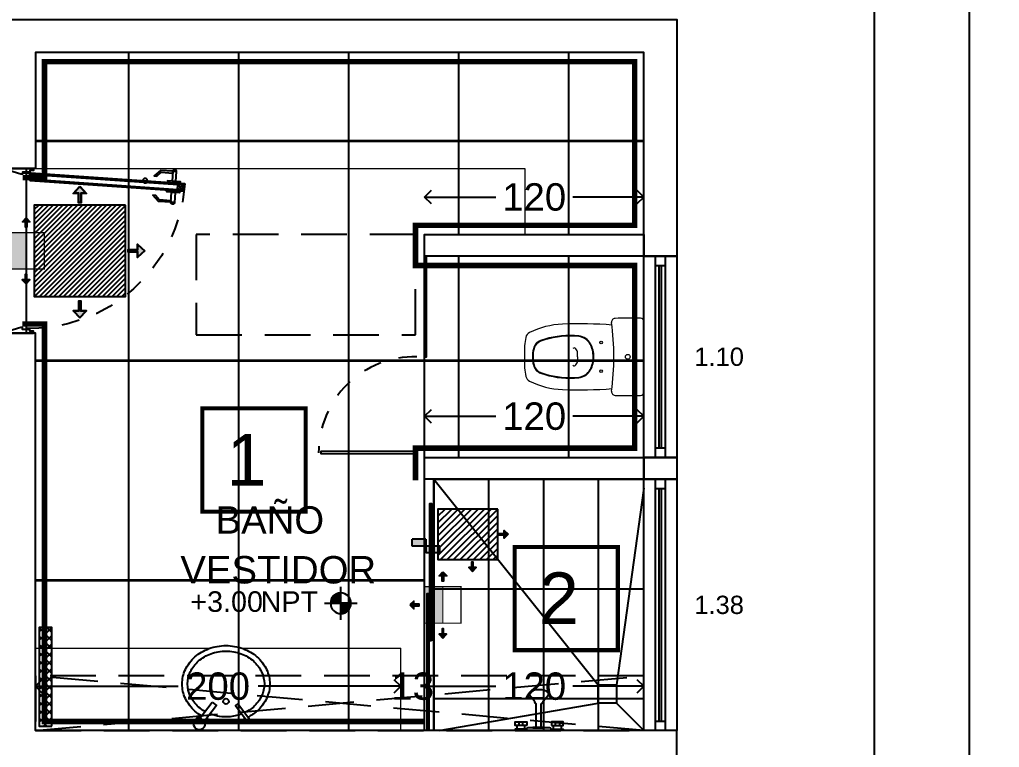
# Model space of a CAD drawing. Header units: metres. Extents: x 231 to 394, y -324 to -29.
# Drawn here: x 287.98 to 293.34, y -64.53 to -60.55 of the extents above; entities that cross this region are included whole.
import ezdxf
from ezdxf.enums import TextEntityAlignment as Align

# ---------------------------------------------------------------- set-up
doc = ezdxf.new("R2010")
doc.units = ezdxf.units.M
doc.header["$PDMODE"] = 35
for name, pattern in [('AR-01-REC$0$ACAD_ISO07W100', [3, 0, -3]), ('AR-01-REC$0$HIDDEN', [0.375, 0.25, -0.125]), ('HIDDEN', [0.375, 0.25, -0.125])]:
    doc.linetypes.add(name, pattern=pattern)
for name, color, linetype in [('A-ACABADOS PISOS', 1, 'Continuous'), ('A-CAMBIO DE ACABADO', 1, 'Continuous'), ('A-DESPIECE', 5, 'Continuous'), ('A-PISO', 30, 'Continuous'), ('A-ZOCLO', 30, 'Continuous'), ('AR-01-REC$0$A-CANCELERIA', 8, 'Continuous'), ('AR-01-REC$0$A-DIM-VANOS', 8, 'Continuous'), ('AR-01-REC$0$A-ESCALON', 8, 'Continuous'), ('AR-01-REC$0$A-EXTERIOR', 8, 'Continuous'), ('AR-01-REC$0$A-MUEBLES FIJOS', 8, 'Continuous'), ('AR-01-REC$0$A-MUR-CALIDAD', 8, 'Continuous'), ('AR-01-REC$0$A-MUROS', 8, 'Continuous'), ('AR-01-REC$0$A-MUROS BAJOS', 8, 'Continuous'), ('AR-01-REC$0$A-PROY LINTERNILLAS', 8, 'Continuous'), ('AR-01-REC$0$A-PUERTAS', 8, 'Continuous'), ('AR-01-REC$0$A-TABLAROCA', 8, 'Continuous'), ('AR-01-REC$0$A-TEXTOS', 8, 'Continuous'), ('AR-01-REC$0$A-VENTANAS', 8, 'Continuous'), ('AR-01-REC$0$Ar-Area', 8, 'Continuous'), ('AR-01-REC$0$Ar-Niveles', 8, 'Continuous'), ('AR-01-REC$0$Ar-Texto', 8, 'Continuous')]:
    doc.layers.add(name, color=color, linetype=linetype)
doc.layers.add('AR-01-REC$0$A-MUEBLES', color=8, linetype='Continuous', lineweight=0)
doc.styles.add('Anot_Arial', font='arial.ttf')
doc.styles.add('AR-01-REC$0$Anot_Arial', font='arial.ttf')
doc.styles.add('AR-01-REC$0$Standard', font='arial.ttf')
doc.styles.get("Standard").update_dxf_attribs({"font": 'arial.ttf'})
doc.dimstyles.new('AR-01-REC$0$VANOS', dxfattribs={"dimtxt": 0.1, "dimasz": 0.05, "dimexe": 0, "dimexo": 0, "dimgap": 0.03, "dimtad": 0, "dimtih": 1, "dimtoh": 1, "dimzin": 0, "dimdsep": 46, "dimtxsty": 'AR-01-REC$0$Standard', "dimblk": 'AR-01-REC$0$_Dot', "dimcen": 0.09, "dimse1": 1, "dimse2": 1, "dimsd1": 1, "dimsd2": 1, "dimclrd": 256, "dimclre": 256, "dimclrt": 256, "dimazin": 0, "dimtfac": 1, "dimtix": 1, "dimtofl": 0, "dimtmove": 2, "dimatfit": 3, "dimldrblk": 'AR-01-REC$0$COTA', "dimfxl": 0, "dimtolj": 1, "dimtzin": 0, "dimlwd": 18, "dimarcsym": 0})
doc.dimstyles.new('DETALLE DE CAMBIOS', dxfattribs={"dimscale": 1.5, "dimtxt": 0.1, "dimasz": 0.05, "dimexe": 0.18, "dimexo": 0.0625, "dimgap": 0.035, "dimtad": 0, "dimtih": 1, "dimtoh": 1, "dimdec": 0, "dimlfac": 100, "dimzin": 0, "dimdsep": 46, "dimtxsty": 'Anot_Arial', "dimblk": 'OPEN90', "dimcen": 0.09, "dimse1": 1, "dimse2": 1, "dimclrd": 1, "dimclre": 4, "dimclrt": 1, "dimadec": 0, "dimazin": 0, "dimtfac": 1, "dimtdec": 0, "dimtix": 1, "dimtofl": 0, "dimtmove": 0, "dimatfit": 3, "dimldrblk": 'OPEN90', "dimfxl": 1, "dimtolj": 1, "dimtzin": 0, "dimarcsym": 0})
pattern_1 = [(0, (-2.923953, -1.1144057), (0, 0.0025), [])]

# ---------------------------------------------------------------- blocks, each defined once
blk = doc.blocks.new('*U70')
at = {"color": 0}
for points in [[(0, -0.02), (0.8458, -0.02), (0.8458, 0.02), (0, 0.02)], [(0, -0.02), (0.04, -0.02), (0.04, 0.02), (0, 0.02)], [(0.8458, 0.02), (0.8058, 0.02), (0.8058, -0.02), (0.8458, -0.02)]]:
    blk.add_lwpolyline(points, close=True, dxfattribs=at)
at = {"color": 8}
for points in [[(0.04, 0.005), (0.8058, 0.005)], [(0.04, -0.005), (0.8058, -0.005)]]:
    blk.add_lwpolyline(points, dxfattribs=at)
at = {"style": 'AR-01-REC$0$Anot_Arial', "flags": 1}
for tag, p in [('ESPACIO', (0.1591, 0.4028)), ('TIPO', (0.1591, 0.3233)), ('NUMERO', (0.1591, 0.2487)), ('MATERIAL', (0.1591, 0.1668))]:
    blk.add_attdef(tag, p, '', height=0.0625, dxfattribs=at)
blk = doc.blocks.new('*U59')
at = {"color": 0}
for points in [[(0, -0.02), (1.0572, -0.02), (1.0572, 0.02), (0, 0.02)], [(0, -0.02), (0.04, -0.02), (0.04, 0.02), (0, 0.02)], [(1.0572, 0.02), (1.0172, 0.02), (1.0172, -0.02), (1.0572, -0.02)]]:
    blk.add_lwpolyline(points, close=True, dxfattribs=at)
at = {"color": 8}
for points in [[(0.04, 0.005), (1.0172, 0.005)], [(0.04, -0.005), (1.0172, -0.005)]]:
    blk.add_lwpolyline(points, dxfattribs=at)
at = {"style": 'AR-01-REC$0$Anot_Arial', "flags": 1}
for tag, p in [('ESPACIO', (0.1591, 0.4028)), ('TIPO', (0.1591, 0.3233)), ('NUMERO', (0.1591, 0.2487)), ('MATERIAL', (0.1591, 0.1668))]:
    blk.add_attdef(tag, p, '', height=0.0625, dxfattribs=at)
blk = doc.blocks.new('*U28')
at = {"layer": 'AR-01-REC$0$Ar-Niveles'}
h = blk.add_hatch(dxfattribs=at)
h.set_pattern_fill('_USER', color=256, scale=0.0025, style=0, pattern_type=0)
h.set_pattern_definition(pattern_1)
h.paths.add_polyline_path([(-2.549, -0.364), (-2.549, -0.739), (-2.174, -0.739, 0.414214)])
h = blk.add_hatch(dxfattribs=at)
h.set_pattern_fill('_USER', color=256, scale=0.0025, style=0, pattern_type=0)
h.set_pattern_definition(pattern_1)
h.paths.add_polyline_path([(-2.549, -0.364), (-2.549, -0.739), (-2.174, -0.739, 0.414214)])
h = blk.add_hatch(dxfattribs=at)
h.set_pattern_fill('_USER', color=256, scale=0.0025, style=0, pattern_type=0)
h.set_pattern_definition([(0, (-2.923953, -1.1144057), (0, 0.0025), [])])
h.paths.add_polyline_path([(-2.549, -0.739), (-2.924, -0.739, 0.414214), (-2.549, -1.114)])
for p, q in [((-2.549, -1.339), (-2.549, -0.139)), ((-1.949, -0.739), (-3.149, -0.739))]:
    blk.add_line(p, q, dxfattribs=at)
blk.add_circle((-2.549, -0.739), 0.375, dxfattribs=at)
at = {"layer": 'AR-01-REC$0$Ar-Area', "style": 'AR-01-REC$0$Anot_Arial', "flags": 1}
blk.add_attdef('ESP_AREA', text='', height=0.75, dxfattribs=at).set_placement((0, -2.5), align=Align.BOTTOM_CENTER)
at = {"layer": 'AR-01-REC$0$Ar-Niveles', "style": 'AR-01-REC$0$Anot_Arial'}
for tag, p in [('NIV_TIPO', (-1.78, -1.052)), ('VAL_NIV', (0.283, -1.052))]:
    blk.add_attdef(tag, p, '', height=0.75, dxfattribs=at)
at = {"layer": 'AR-01-REC$0$Ar-Texto', "style": 'AR-01-REC$0$Anot_Arial'}
for tag, p in [('ID_ESP01', (0, 1.5)), ('ID_ESP02', (0, 0))]:
    blk.add_attdef(tag, text='', height=1, dxfattribs=at).set_placement(p, align=Align.BOTTOM_CENTER)
blk = doc.blocks.new('*U57')
at = {"color": 0}
for p, q in [((0.0659, -0.0688), (0.026, -0.0715)), ((0.0619, -0.0971), (0.034, -0.0991)), ((0.1235, -0.8917), (0.0836, -0.8945)), ((0.1156, -0.8642), (0.0876, -0.8662))]:
    blk.add_line(p, q, dxfattribs=at)
at = {"color": 8, "linetype": 'ByBlock'}
for p, q in [((0.0685, -0.6786), (0.0697, -0.6963)), ((0.0717, -0.6803), (0.0727, -0.6942))]:
    blk.add_line(p, q, dxfattribs=at)
at = {"color": 0}
for points in [[(0, -0.0757), (0.01, -0.0757), (0.01, -0.0566), (0.02, -0.0566), (0.02, -0.0166), (0.03, -0.0166), (0.03, -0.0166), (0.03, -0.0066), (0.01, 0.0584), (0, 0.0584), (0, -0.0757)], [(0.9, -0.0757), (0.89, -0.0757), (0.89, -0.0566), (0.88, -0.0566), (0.88, -0.0166), (0.87, -0.0166), (0.87, -0.0166), (0.87, -0.0066), (0.89, 0.0584), (0.9, 0.0584), (0.9, -0.0757)], [(0.025, -0.0516), (0.025, -0.0166)], [(0.03, -0.0562), (0.0649, -0.0538)], [(0.032, -0.0711), (0.0619, -0.0971)], [(0.032, -0.0711), (0.0896, -0.8941)], [(0.034, -0.0991), (0.06, -0.0692)], [(0.1175, -0.8922), (0.06, -0.0692)], [(0.0653, -0.0588), (0.0649, -0.0538)], [(0.0876, -0.8662), (0.1175, -0.8922)], [(0.0896, -0.8941), (0.1156, -0.8642)]]:
    blk.add_lwpolyline(points, dxfattribs=at)
blk.add_lwpolyline([(0.0253, -0.0616), (0.0253, -0.0616), (0.0653, -0.0588), (0.1242, -0.9017), (0.0843, -0.9045)], close=True, dxfattribs=at)
blk.add_lwpolyline([(0.0651, -0.6752), (0.0669, -0.7001, -1)], format="xyb", close=True, dxfattribs=at)
at = {"color": 0, "linetype": 'ByBlock'}
blk.add_lwpolyline([(0.0651, -0.6752), (0.0669, -0.7001, -1)], format="xyb", close=True, dxfattribs=at)
at = {"color": 8, "linetype": 'ByBlock'}
blk.add_lwpolyline([(0.0669, -0.7001), (0.0667, -0.697, 1), (0.0653, -0.6783), (0.0651, -0.6752, -1)], format="xyb", close=True, dxfattribs=at)
at = {"color": 8}
for points in [[(0.0146, -0.8392), (0.0099, -0.7719), (0.04, -0.7372), (0.041, -0.7513), (0.0201, -0.7753), (0.0245, -0.8385)], [(0.1842, -0.8274), (0.1794, -0.76), (0.1448, -0.7299), (0.1457, -0.744), (0.1698, -0.7648), (0.1742, -0.8281)], [(0.0708, -0.8553), (0.016, -0.8592), (0.0146, -0.8392), (0.0694, -0.8354)], [(0.0825, -0.8796), (0.0726, -0.8803), (0.0677, -0.8104), (0.0777, -0.8097)], [(0.1225, -0.8768), (0.1324, -0.8761), (0.1275, -0.8063), (0.1176, -0.8069)], [(0.1307, -0.8511), (0.1855, -0.8473), (0.1842, -0.8274), (0.1293, -0.8312)]]:
    blk.add_lwpolyline(points, close=True, dxfattribs=at)
for points in [[(0.0146, -0.8392), (0.016, -0.8592, -1)], [(0.1842, -0.8274), (0.1855, -0.8473, 1)]]:
    blk.add_lwpolyline(points, format="xyb", close=True, dxfattribs=at)
at = {"color": 0}
blk.add_circle((0.025, -0.0566), 0.005, dxfattribs=at)
at = {"color": 0, "linetype": 'AR-01-REC$0$ACAD_ISO07W100', "ltscale": 0.005}
blk.add_arc((0.025, -0.0566), 0.85, 274, 2.4132, dxfattribs=at)
at = {"style": 'AR-01-REC$0$Anot_Arial', "flags": 1}
for tag, p in [('ESPACIO', (0.109, 0.5853)), ('TOPE', (0.109, 0.5124)), ('TIPO', (0.109, 0.4329)), ('NUMERO', (0.109, 0.3583)), ('MATERIAL', (0.109, 0.2753))]:
    blk.add_attdef(tag, p, '', height=0.0625, dxfattribs=at)
blk = doc.blocks.new('AR-01-REC$0$lav-1')
for points in [[(-0.1424, 0.1216, -0.047253), (-0.1159, 0.1584, -0.102819), (-0.0464, 0.211, -0.110985), (0.0326, 0.2287, -0.110985), (0.1115, 0.211, -0.102819), (0.1811, 0.1584, -0.093047), (0.2262, 0.082, -0.087147), (0.2426, -0.0113)], [(-0.1183, 0.1035, -0.0513), (-0.0933, 0.1387, -0.102819), (-0.0335, 0.1839, -0.110985), (0.0326, 0.1987, -0.110985), (0.0987, 0.1839, -0.102819), (0.1585, 0.1387, -0.093047), (0.198, 0.0718, -0.087147), (0.2126, -0.0113)], [(-0.177, -0.0263, -0.100978), (-0.1611, 0.082, -0.013878), (-0.1562, 0.0944, -0.013878)], [(-0.147, -0.0263, -0.102685), (-0.1328, 0.0718, -0.005142), (-0.1313, 0.0758, -0.005142)], [(-0.1562, -0.117, -0.013878), (-0.1611, -0.1045, -0.07335), (-0.177, -0.0263)], [(0.2426, -0.0113, -0.087147), (0.2262, -0.1045, -0.093047), (0.1811, -0.181, -0.102819), (0.1115, -0.2335, -0.110985), (0.0326, -0.2513, -0.110985), (-0.0464, -0.2335, -0.102819), (-0.1159, -0.181, -0.063055), (-0.1497, -0.1309, -0.063055)], [(-0.1313, -0.0984, -0.005142), (-0.1328, -0.0943, -0.071652), (-0.147, -0.0263)], [(0.2126, -0.0113, -0.087147), (0.198, -0.0943, -0.093047), (0.1585, -0.1612, -0.102819), (0.0987, -0.2064, -0.110985), (0.0326, -0.2213, -0.110985), (-0.0335, -0.2064, -0.102819), (-0.0933, -0.1612, -0.069422), (-0.1253, -0.1126, -0.069422)]]:
    blk.add_lwpolyline(points, format="xyb")
for points in [[(-0.0665, 0.0648), (-0.0845, 0.0407), (-0.1709, 0.1055), (-0.1529, 0.1295)], [(-0.0755, -0.0753), (-0.0845, -0.0633), (-0.1709, -0.128), (-0.1619, -0.14)]]:
    blk.add_lwpolyline(points, close=True)
blk.add_circle((-0.0624, -0.0113), 0.015)
blk.add_arc((-0.1847, 0.1346), 0.0322, 350.8313, 295.2918)
blk = doc.blocks.new('AR-01-REC$0$GO-IN')
at = {"layer": 'AR-01-REC$0$A-MUEBLES'}
for p, q in [((-0.1971, 0), (0, 0)), ((0, 0), (0, 0)), ((0.1971, 0), (0, 0)), ((0, -0.372), (-0.0207, -0.372)), ((0, -0.372), (0.0207, -0.372))]:
    blk.add_line(p, q, dxfattribs=at)
for centre, radius in [((0, -0.09), 0.0135), ((-0.08, -0.24), 0.0075), ((0.08, -0.24), 0.0075)]:
    blk.add_circle(centre, radius, dxfattribs=at)
for centre, radius, start, end in [((2.285, -0.084), 2.502, 178.4999, 181.7705), ((-0.1971, -0.019), 0.019, 90, 178.4999), ((0.1971, -0.019), 0.019, 1.5001, 90), ((-2.285, -0.084), 2.502, 358.2295, 1.5001), ((-0.1958, -0.1607), 0.02, 181.7705, 277.4115), ((0.1958, -0.1607), 0.02, 262.5885, 358.2295), ((0, -1.666), 1.498, 90, 97.4115), ((2.315, -0.3602), 2.5, 175.7895, 182.2108), ((0, -1.666), 1.498, 82.5885, 90), ((-2.315, -0.3602), 2.5, 357.7892, 4.2105), ((-0.033, -0.3733), 0.085, 118.1012, 174.3336), ((-0.033, -0.3733), 0.081, 118.1012, 174.3336), ((0, -0.435), 0.155, 90, 118.1012), ((0, -0.435), 0.151, 90, 118.1012), ((0, -0.435), 0.155, 61.8988, 90), ((0, -0.435), 0.151, 61.8988, 90), ((0.033, -0.3733), 0.081, 5.6664, 61.8988), ((0.033, -0.3733), 0.085, 5.6664, 61.8988), ((0.38, -0.4142), 0.5, 174.3336, 196.4495), ((0.38, -0.4142), 0.496, 174.3336, 196.4495), ((-0.038, -0.39), 0.012, 128.2132, 217.5723), ((-0.0207, -0.412), 0.04, 90, 128.2132), ((0.0207, -0.412), 0.04, 51.7868, 90), ((0.038, -0.39), 0.012, 322.4277, 51.7868), ((-0.38, -0.4142), 0.496, 343.5505, 5.6664), ((-0.38, -0.4142), 0.5, 343.5505, 5.6664), ((0.2665, -0.4393), 0.45, 182.2108, 206.6241), ((-0.2665, -0.4393), 0.45, 333.3759, 357.7892), ((0.2649, -0.4482), 0.38, 196.4495, 200.1007), ((0.2649, -0.4482), 0.376, 196.4495, 200.1007), ((-0.031, -0.5565), 0.0649, 200.1007, 256.7352), ((-0.031, -0.5565), 0.0609, 200.1007, 256.7352), ((0.031, -0.5565), 0.0609, 283.2648, 339.8993), ((0.031, -0.5565), 0.0649, 283.2648, 339.8993), ((-0.2649, -0.4482), 0.376, 339.8993, 343.5505), ((-0.2649, -0.4482), 0.38, 339.8993, 343.5505), ((-0.1, -0.623), 0.04, 206.6241, 256.4771), ((0, -0.425), 0.2, 256.7352, 270), ((0, -0.425), 0.196, 256.7352, 270), ((0, -0.425), 0.196, 270, 283.2648), ((0, -0.425), 0.2, 270, 283.2648), ((0.1, -0.623), 0.04, 283.5229, 333.3759), ((-0.0509, -0.4188), 0.25, 256.477, 267.3481), ((0, 0.68), 1.35, 267.3481, 270), ((0, 0.68), 1.35, 270, 272.6519), ((0.0509, -0.4188), 0.25, 272.6519, 283.523)]:
    blk.add_arc(centre, radius, start, end, dxfattribs=at)
blk = doc.blocks.new('*U62')
blk.add_lwpolyline([(-0.035, -0.025), (-0.02, -0.025), (-0.0198, -0.5463), (-0.0348, -0.5463)], close=True)
at = {"color": 8, "linetype": 'AR-01-REC$0$HIDDEN', "ltscale": 0.3}
blk.add_arc((-0.0255, -0.0349), 0.5248, 178.7058, 270.0693, dxfattribs=at)
at = {"style": 'AR-01-REC$0$Anot_Arial', "flags": 1}
for tag, p in [('ESPACIO', (-0.8312, 0.5853)), ('TOPE', (-0.8312, 0.5124)), ('TIPO', (-0.8312, 0.4329)), ('NUMERO', (-0.8312, 0.3583)), ('MATERIAL', (-0.8312, 0.2824))]:
    blk.add_attdef(tag, p, '', height=0.0625, dxfattribs=at)
blk = doc.blocks.new('AR-01-REC$0$CN')
h = blk.add_hatch(color=256)
h.dxf.hatch_style = 1
h.paths.add_polyline_path([(0, 0), (-0.075, 0), (-0.075, -0.0375), (0, -0.0375)])
h = blk.add_hatch(color=256)
h.dxf.hatch_style = 1
h.paths.add_polyline_path([(0.075, 0.0375), (0, 0.0375), (0, 0), (0.075, 0)])
for p, q in [((-0.075, 0), (0.075, 0)), ((-0.075, -0.0375), (-0.075, 0)), ((0, 0.0375), (0.075, 0.0375)), ((0, 0.0375), (0, -0.0375)), ((0.075, 0), (0.075, 0.0375)), ((-0.075, -0.0375), (0, -0.0375))]:
    blk.add_line(p, q)
blk = doc.blocks.new('AR-01-REC$0$MNRLS')
for p, q in [((0.028, 0.12136), (0.008, 0.12136)), ((0.048, 0.11072), (0.028, 0.11072)), ((0.008, 0.07864), (0.028, 0.07864)), ((0.028, 0.08928), (0.048, 0.08928)), ((0.008, -0.07864), (0.028, -0.07864)), ((0.028, -0.08928), (0.048, -0.08928)), ((0.028, -0.12136), (0.008, -0.12136)), ((0.048, -0.11072), (0.028, -0.11072))]:
    blk.add_line(p, q)
for points in [[(0, 0.068), (0.008, 0.068), (0.008, 0.132), (0, 0.132)], [(0.028, 0.068), (0.028, 0.132), (0.048, 0.132), (0.048, 0.068)], [(0, -0.068), (0.008, -0.068), (0.008, -0.132), (0, -0.132)], [(0.028, -0.068), (0.028, -0.132), (0.048, -0.132), (0.048, -0.068)]]:
    blk.add_lwpolyline(points, close=True)
at = {"layer": 'Defpoints', "color": 8}
blk.add_line((0, 0.068), (0, -0.068), dxfattribs=at)
blk = doc.blocks.new('AR-01-REC$0$DSAF')
at = {"ltscale": 0.05}
for p, q in [((440.8631, -200.5216), (440.8631, -200.5249)), ((440.9054, -200.5216), (440.8631, -200.5216)), ((440.9054, -200.5249), (440.8631, -200.5249)), ((440.8752, -200.5249), (440.8752, -200.6095)), ((440.8932, -200.5249), (440.8932, -200.6095)), ((440.9054, -200.5249), (440.9054, -200.5216)), ((440.8683, -200.619), (440.8492, -200.6418)), ((440.9002, -200.619), (440.9193, -200.6418))]:
    blk.add_line(p, q, dxfattribs=at)
blk.add_lwpolyline([(440.8442, -200.5216), (440.9242, -200.5216, 0.414214), (440.9292, -200.5166), (440.9292, -200.5116), (440.8392, -200.5116), (440.8392, -200.5166, 0.414214)], format="xyb", close=True, dxfattribs=at)
for centre, major_axis, ratio, start_param, end_param in [((440.8842, -200.619), (0.016, 0), 0.725306, 2.170044, 3.141593), ((440.8842, -200.619), (0.016, 0), 0.725306, 0, 0.971549), ((440.8843, -200.6457), (0.0363, 0), 0.415274, 2.879781, 6.544996)]:
    blk.add_ellipse(centre, major_axis=major_axis, ratio=ratio, start_param=start_param, end_param=end_param, dxfattribs=at)
blk = doc.blocks.new('*D96')
at = {"layer": 'Defpoints', "color": 0, "transparency": 16777216}
for p in [(291.5719, -63.0673), (291.8039, -63.0673), (291.5719, -64.4423)]:
    blk.add_point(p, dxfattribs=at)
at = {"layer": 'AR-01-REC$0$A-DIM-VANOS', "transparency": 16777216, "insert": (291.8039, -63.7548), "char_height": 0.1, "attachment_point": 5, "style": 'AR-01-REC$0$Standard'}
blk.add_mtext('\\A1;1.38', dxfattribs=at)
blk = doc.blocks.new('AR-01-REC$0$_Dot')
at = {"color": 0, "linetype": 'ByBlock', "lineweight": -2}
blk.add_line((-0.5, 0), (-1, 0), dxfattribs=at)
at = {"color": 0, "linetype": 'ByBlock', "const_width": 0.5}
blk.add_lwpolyline([(-0.25, 0, 1), (0.25, 0, 1)], format="xyb", close=True, dxfattribs=at)
blk = doc.blocks.new('AR-01-REC$0$COTA')
blk.add_line((-2.93, 0), (0, 0))
blk.add_lwpolyline([(-1.41, 0), (-1.41, -0.35), (0, -0.35), (0, 0)], close=True)
blk.add_solid([(-1.41, 0), (-1.41, -0.35), (0, 0), (0, -0.35)])
blk = doc.blocks.new('*D97')
at = {"layer": 'Defpoints', "color": 0, "transparency": 16777216}
for p in [(291.5719, -61.8473), (291.8039, -61.8473), (291.5719, -62.9473)]:
    blk.add_point(p, dxfattribs=at)
at = {"layer": 'AR-01-REC$0$A-DIM-VANOS', "transparency": 16777216, "insert": (291.8039, -62.3973), "char_height": 0.1, "attachment_point": 5, "style": 'AR-01-REC$0$Standard'}
blk.add_mtext('\\A1;1.10', dxfattribs=at)
blk = doc.blocks.new('A$C7F1E1069')
h = blk.add_hatch(color=1)
h.dxf.hatch_style = 1
h.paths.add_polyline_path([(-0.225, 0), (-0.225, 0.225), (0.225, 0.225), (0.225, 0)])
at = {"color": 1, "const_width": 0.015}
for points in [[(-0.225, 0), (-0.225, 0.225), (0.225, 0.225), (0.225, 0)], [(0.225, -0.225), (0.225, 0), (-0.225, 0), (-0.225, -0.225)]]:
    blk.add_lwpolyline(points, close=True, dxfattribs=at)
blk = doc.blocks.new('r')
h = blk.add_hatch(color=5)
h.dxf.hatch_style = 1
h.paths.add_polyline_path([(1655.762, 468.449), (1655.668, 468.348), (1655.746, 468.348), (1655.746, 468.2), (1655.778, 468.2), (1655.778, 468.348), (1655.856, 468.348)])
at = {"color": 5}
for points in [[(1655.762, 468.456), (1655.658, 468.343), (1655.742, 468.343), (1655.742, 468.196), (1655.782, 468.196), (1655.782, 468.343), (1655.866, 468.343)], [(1655.762, 468.449), (1655.668, 468.348), (1655.746, 468.348), (1655.746, 468.2), (1655.778, 468.2), (1655.778, 468.348), (1655.856, 468.348)]]:
    blk.add_lwpolyline(points, close=True, dxfattribs=at)
blk = doc.blocks.new('CAMBIO DE PISO')
at = {"layer": 'A-CAMBIO DE ACABADO', "xscale": 0.7388581055550709, "yscale": 0.7388581055550709, "zscale": 0.7388581055550709}
blk.add_blockref('A$C7F1E1069', (183.6012, 19.2264), dxfattribs=at)
at = {"layer": 'A-DESPIECE', "xscale": -0.3310084312886717, "yscale": 0.3310084312886717, "zscale": 0.3310084312886717}
blk.add_blockref('r', (731.6723, -135.5343), dxfattribs=at)
at = {"layer": 'A-DESPIECE', "yscale": 0.3310084312886717, "zscale": 0.3310084312886717}
for p, xscale, rotation in [((338.3619, -528.8457), 0.3310084312886717, 90), ((28.8405, -528.8447), -0.3310084312886717, 270)]:
    blk.add_blockref('r', p, dxfattribs=dict(at, xscale=xscale, rotation=rotation))
blk = doc.blocks.new('_Open90')
at = {"color": 0, "linetype": 'ByBlock', "lineweight": -2}
for p, q in [((0, 0), (-1, 0)), ((-0.5, 0.5), (0, 0)), ((0, 0), (-0.5, -0.5))]:
    blk.add_line(p, q, dxfattribs=at)
blk = doc.blocks.new('*D122')
at = {"layer": 'A-PISO', "color": 1, "lineweight": -2, "ltscale": 100, "transparency": 16777216}
for p, q in [((290.2671, -62.7227), (290.5811, -62.7227)), ((291.3169, -62.7227), (291.0029, -62.7227))]:
    blk.add_line(p, q, dxfattribs=at)
at = {"layer": 'Defpoints', "color": 0, "ltscale": 100, "transparency": 16777216}
for p in [(290.1921, -61.7273), (291.3919, -61.7273), (291.3919, -62.7227)]:
    blk.add_point(p, dxfattribs=at)
at = {"layer": 'A-PISO', "color": 1, "lineweight": -2, "ltscale": 100, "transparency": 16777216, "xscale": 0.07500000000000001, "yscale": 0.07500000000000001, "zscale": 0.07500000000000001, "rotation": 180}
blk.add_blockref('_Open90', (290.1921, -62.7227), dxfattribs=at)
at = {"layer": 'A-PISO', "color": 1, "lineweight": -2, "ltscale": 100, "transparency": 16777216, "xscale": 0.07500000000000001, "yscale": 0.07500000000000001, "zscale": 0.07500000000000001}
blk.add_blockref('_Open90', (291.3919, -62.7227), dxfattribs=at)
at = {"layer": 'A-PISO', "color": 1, "ltscale": 100, "transparency": 16777216, "insert": (290.792, -62.7227), "char_height": 0.15, "attachment_point": 5, "style": 'Anot_Arial'}
blk.add_mtext('\\A1;120', dxfattribs=at)
blk = doc.blocks.new('*D123')
at = {"layer": 'A-PISO', "color": 1, "lineweight": -2, "ltscale": 100, "transparency": 16777216}
for p, q in [((290.2671, -64.1998), (290.5811, -64.1998)), ((291.3169, -64.1998), (291.0029, -64.1998))]:
    blk.add_line(p, q, dxfattribs=at)
at = {"layer": 'Defpoints', "color": 0, "ltscale": 100, "transparency": 16777216}
for p in [(290.1921, -63.0073), (291.3919, -63.0073), (291.3919, -64.1998)]:
    blk.add_point(p, dxfattribs=at)
at = {"layer": 'A-PISO', "color": 1, "lineweight": -2, "ltscale": 100, "transparency": 16777216, "xscale": 0.07500000000000001, "yscale": 0.07500000000000001, "zscale": 0.07500000000000001, "rotation": 180}
blk.add_blockref('_Open90', (290.1921, -64.1998), dxfattribs=at)
at = {"layer": 'A-PISO', "color": 1, "lineweight": -2, "ltscale": 100, "transparency": 16777216, "xscale": 0.07500000000000001, "yscale": 0.07500000000000001, "zscale": 0.07500000000000001}
blk.add_blockref('_Open90', (291.3919, -64.1998), dxfattribs=at)
at = {"layer": 'A-PISO', "color": 1, "ltscale": 100, "transparency": 16777216, "insert": (290.792, -64.1998), "char_height": 0.15, "attachment_point": 5, "style": 'Anot_Arial'}
blk.add_mtext('\\A1;120', dxfattribs=at)
blk = doc.blocks.new('*D128')
at = {"layer": 'A-PISO', "color": 1, "lineweight": -2, "ltscale": 100, "transparency": 16777216}
for p, q in [((288.137, -64.1998), (288.8427, -64.1998)), ((289.9869, -64.1998), (289.2812, -64.1998))]:
    blk.add_line(p, q, dxfattribs=at)
at = {"layer": 'Defpoints', "color": 0, "ltscale": 100, "transparency": 16777216}
for p in [(288.062, -63.9919), (290.0619, -63.9918), (290.0619, -64.1998)]:
    blk.add_point(p, dxfattribs=at)
at = {"layer": 'A-PISO', "color": 1, "lineweight": -2, "ltscale": 100, "transparency": 16777216, "xscale": 0.07500000000000001, "yscale": 0.07500000000000001, "zscale": 0.07500000000000001, "rotation": 180}
blk.add_blockref('_Open90', (288.062, -64.1998), dxfattribs=at)
at = {"layer": 'A-PISO', "color": 1, "lineweight": -2, "ltscale": 100, "transparency": 16777216, "xscale": 0.07500000000000001, "yscale": 0.07500000000000001, "zscale": 0.07500000000000001}
blk.add_blockref('_Open90', (290.0619, -64.1998), dxfattribs=at)
at = {"layer": 'A-PISO', "color": 1, "ltscale": 100, "transparency": 16777216, "insert": (289.062, -64.1998), "char_height": 0.15, "attachment_point": 5, "style": 'Anot_Arial'}
blk.add_mtext('\\A1;200', dxfattribs=at)
blk = doc.blocks.new('*D129')
at = {"layer": 'Defpoints', "color": 0, "ltscale": 100, "transparency": 16777216}
for p in [(290.0619, -64.1998), (290.1921, -64.1998), (290.1921, -64.4423)]:
    blk.add_point(p, dxfattribs=at)
at = {"layer": 'A-PISO', "color": 1, "ltscale": 100, "transparency": 16777216, "insert": (290.127, -64.1998), "char_height": 0.15, "attachment_point": 5, "style": 'Anot_Arial'}
blk.add_mtext('\\A1;13', dxfattribs=at)
blk = doc.blocks.new('*D130')
at = {"layer": 'A-PISO', "color": 1, "lineweight": -2, "ltscale": 100, "transparency": 16777216}
for p, q in [((290.2671, -61.5235), (290.5811, -61.5235)), ((291.3169, -61.5235), (291.0029, -61.5235))]:
    blk.add_line(p, q, dxfattribs=at)
at = {"layer": 'Defpoints', "color": 0, "ltscale": 100, "transparency": 16777216}
for p in [(291.3919, -61.5235), (290.1921, -61.7273), (291.3919, -61.7273)]:
    blk.add_point(p, dxfattribs=at)
at = {"layer": 'A-PISO', "color": 1, "lineweight": -2, "ltscale": 100, "transparency": 16777216, "xscale": 0.07500000000000001, "yscale": 0.07500000000000001, "zscale": 0.07500000000000001, "rotation": 180}
blk.add_blockref('_Open90', (290.1921, -61.5235), dxfattribs=at)
at = {"layer": 'A-PISO', "color": 1, "lineweight": -2, "ltscale": 100, "transparency": 16777216, "xscale": 0.07500000000000001, "yscale": 0.07500000000000001, "zscale": 0.07500000000000001}
blk.add_blockref('_Open90', (291.3919, -61.5235), dxfattribs=at)
at = {"layer": 'A-PISO', "color": 1, "ltscale": 100, "transparency": 16777216, "insert": (290.792, -61.5235), "char_height": 0.15, "attachment_point": 5, "style": 'Anot_Arial'}
blk.add_mtext('\\A1;120', dxfattribs=at)

msp = doc.modelspace()

# ---------------------------------------------------------------- hatches: boundary and pattern name
at = {"layer": 'A-DESPIECE'}
h = msp.add_hatch(dxfattribs=at)
h.set_pattern_fill('ANSI31', color=256, scale=0.150068)
h.set_pattern_definition([(45, (273.466715, -56.974021), (-0.013264287, 0.013264287), [])])
h.paths.add_polyline_path([(288.0554, -61.5671), (288.0554, -62.0674), (288.5557, -62.0674), (288.5557, -61.5671)])
h = msp.add_hatch(dxfattribs=at)
h.set_pattern_fill('ANSI31', color=256, scale=0.008, angle=-1e-14)
h.paths.add_polyline_path([(290.2653, -63.2298), (290.2653, -63.5068), (290.5921, -63.5068), (290.5921, -63.2298)])
at = {"layer": 'AR-01-REC$0$A-MUR-CALIDAD'}
h = msp.add_hatch(dxfattribs=at)
h.set_pattern_fill('ANSI37', color=8, scale=0.01, angle=270)
h.set_pattern_definition([(315, (10.648508, -46.694292), (0.0224506403, 0.0224506403), []), (45, (10.648508, -46.694292), (-0.0224506403, 0.0224506403), [])])
h.paths.add_polyline_path([(288.0825, -63.8772), (288.1525, -63.8772), (288.1525, -64.4173), (288.0825, -64.4173)])

# ---------------------------------------------------------------- linework, layer by layer
at = {"layer": 'A-ACABADOS PISOS'}
msp.add_lwpolyline([(271.7596, -55.2089), (293.173, -55.2089), (293.173, -86.2648), (271.7596, -86.2648)], close=True, dxfattribs=at)
at = {"layer": 'A-ACABADOS PISOS', "const_width": 0.0226}
for points in [[(289.5409, -63.2441), (288.9761, -63.2441), (288.9761, -62.6793), (289.5409, -62.6793)], [(291.2494, -64.0022), (290.6846, -64.0022), (290.6846, -63.4374), (291.2494, -63.4374)]]:
    msp.add_lwpolyline(points, close=True, dxfattribs=at)
at = {"layer": 'A-DESPIECE'}
for points in [[(288.5557, -61.5671), (288.0554, -61.5671), (288.0554, -62.0674), (288.5557, -62.0674)], [(290.5921, -63.2298), (290.2653, -63.2298), (290.2653, -63.5068), (290.5921, -63.5068)]]:
    msp.add_lwpolyline(points, close=True, dxfattribs=at)
at = {"layer": 'A-PISO'}
for p, q in [((288.0109, -61.3673), (288.0109, -62.2673)), ((288.0119, -61.3673), (288.0119, -62.2673))]:
    msp.add_line(p, q, dxfattribs=at)
at = {"layer": 'A-PISO', "ltscale": 100}
for p, q in [((290.2421, -63.0673), (290.2421, -64.4423)), ((290.2421, -63.0673), (291.3919, -63.0673)), ((290.5421, -63.0673), (290.5421, -64.4423)), ((290.8421, -63.0673), (290.8421, -64.4423)), ((291.1421, -63.0673), (291.1421, -64.4423)), ((290.2421, -63.6673), (291.3919, -63.6673)), ((290.2421, -64.2673), (291.3921, -64.2673)), ((291.3919, -64.4423), (290.2421, -64.4423))]:
    msp.add_line(p, q, dxfattribs=at)
at = {"layer": 'A-PISO'}
for points in [[(288.5719, -60.7323), (288.5719, -61.2153), (288.0619, -61.2153)], [(289.1739, -60.7323), (289.1739, -61.2153), (288.5739, -61.2153), (288.5739, -60.7323)], [(289.7759, -60.7323), (289.7759, -61.2153), (289.1759, -61.2153), (289.1759, -60.7323)], [(290.3779, -60.7323), (290.3779, -61.2153), (289.7779, -61.2153), (289.7779, -60.7323)], [(290.9799, -60.7323), (290.9799, -61.2153), (290.3799, -61.2153), (290.3799, -60.7323)], [(291.3919, -61.2153), (290.9819, -61.2153), (290.9819, -60.7323)], [(288.0619, -61.2173), (288.5719, -61.2173), (288.5719, -62.4173), (288.0619, -62.4173)], [(290.3779, -61.8473), (290.3779, -62.4173), (289.7779, -62.4173), (289.7779, -61.2173), (290.3779, -61.2173), (290.3779, -61.7273)], [(290.3799, -61.7273), (290.3799, -61.2173), (290.9799, -61.2173), (290.9799, -61.7273)], [(290.9819, -61.7273), (290.9819, -61.2173), (291.3919, -61.2173)], [(290.9799, -61.8473), (290.9799, -62.4173), (290.3799, -62.4173), (290.3799, -61.8473)], [(291.392, -62.4173), (290.9819, -62.4173), (290.9819, -61.8473)], [(288.0619, -62.4193), (288.5719, -62.4193), (288.5719, -63.6193), (288.0619, -63.6193)], [(290.1921, -63.6193), (289.7779, -63.6193), (289.7779, -62.4193), (290.3779, -62.4193), (290.3779, -62.9473)], [(290.3799, -62.9473), (290.3799, -62.4193), (290.9799, -62.4193), (290.9799, -62.9473)], [(290.9819, -62.9473), (290.9819, -62.4193), (291.392, -62.4193)], [(288.0619, -63.6213), (288.5719, -63.6213), (288.5719, -64.4423)], [(288.5739, -64.4423), (288.5739, -63.6213), (289.1739, -63.6213), (289.1739, -64.4423)], [(289.1759, -64.4423), (289.1759, -63.6213), (289.7759, -63.6213), (289.7759, -64.4423)], [(289.7779, -64.4423), (289.7779, -63.6213), (290.1921, -63.6213)]]:
    msp.add_lwpolyline(points, dxfattribs=at)
for points in [[(288.5739, -61.2173), (289.1739, -61.2173), (289.1739, -62.4173), (288.5739, -62.4173)], [(289.1759, -61.2173), (289.7759, -61.2173), (289.7759, -62.4173), (289.1759, -62.4173)], [(288.5739, -62.4193), (289.1739, -62.4193), (289.1739, -63.6193), (288.5739, -63.6193)], [(289.1759, -62.4193), (289.7759, -62.4193), (289.7759, -63.6193), (289.1759, -63.6193)]]:
    msp.add_lwpolyline(points, close=True, dxfattribs=at)
at = {"layer": 'A-PISO', "ltscale": 100}
msp.add_circle((268.4684, -66.1867), 37.5515, dxfattribs=at)
at = {"layer": 'A-ZOCLO', "const_width": 0.03}
for points in [[(287.9921, -61.4173), (288.1119, -61.4173), (288.1119, -60.7823), (291.3419, -60.7823), (291.3419, -61.6773), (290.1421, -61.6773), (290.1421, -61.8973), (291.3419, -61.8973), (291.3419, -62.8973), (290.1421, -62.8973), (290.1421, -63.0721)], [(290.1921, -64.3923), (288.1119, -64.3923), (288.1119, -62.2173), (287.9912, -62.2173)]]:
    msp.add_lwpolyline(points, dxfattribs=at)
at = {"layer": 'AR-01-REC$0$A-CANCELERIA', "ltscale": 0.18}
for points in [[(290.2021, -61.8473), (290.1921, -61.8473), (290.1921, -62.3973), (290.2021, -62.3973)], [(290.2305, -63.9502), (290.2205, -63.9502), (290.2205, -63.2002), (290.2305, -63.2002)], [(290.2157, -64.4423), (290.2057, -64.4423), (290.2057, -63.6923), (290.2157, -63.6923)]]:
    msp.add_lwpolyline(points, close=True, dxfattribs=at)
at = {"layer": 'AR-01-REC$0$A-ESCALON'}
for points in [[(290.1921, -62.9473), (290.1921, -61.8473)], [(290.1921, -64.4423), (290.1921, -63.0673)]]:
    msp.add_lwpolyline(points, dxfattribs=at)
at = {"layer": 'AR-01-REC$0$A-ESCALON', "color": 8}
for points in [[(290.2421, -64.4423), (290.2421, -63.0673)], [(290.2421, -63.0673), (291.1419, -64.1923)], [(291.3919, -63.116), (291.2419, -64.1923)], [(291.2419, -64.2923), (291.1419, -64.2923), (291.1419, -64.1923), (291.2419, -64.1923), (291.2419, -64.2923)], [(290.2721, -64.4423), (291.1419, -64.2923)], [(291.3919, -64.4423), (291.2419, -64.2923)]]:
    msp.add_lwpolyline(points, dxfattribs=at)
at = {"layer": 'AR-01-REC$0$A-EXTERIOR', "color": 8, "linetype": 'Continuous'}
msp.add_lwpolyline([(292.6519, -57.0523), (292.6519, -76.8723)], dxfattribs=at)
at = {"layer": 'AR-01-REC$0$A-MUEBLES'}
for p, q in [((288.062, -63.9919), (289.0166, -63.9918)), ((289.1938, -63.9918), (290.0619, -63.9918)), ((290.0619, -64.4423), (290.0619, -63.9918))]:
    msp.add_line(p, q, dxfattribs=at)
for points in [[(288.0619, -61.3673), (290.7408, -61.3673), (290.7408, -61.7273)], [(288.062, -63.9919), (288.062, -64.4423)], [(290.1921, -63.9919), (290.1921, -64.4423)]]:
    msp.add_lwpolyline(points, dxfattribs=at)
at = {"layer": 'AR-01-REC$0$A-MUR-CALIDAD', "color": 8}
msp.add_lwpolyline([(288.1525, -64.4173), (288.1525, -63.8772), (288.0825, -63.8772), (288.0825, -64.4173)], close=True, dxfattribs=at)
at = {"layer": 'AR-01-REC$0$A-MUROS'}
for points in [[(291.3919, -61.8473), (291.3919, -60.7323), (288.0619, -60.7323), (288.0619, -61.3673), (287.8819, -61.3673), (287.8819, -60.7323), (287.6169, -60.7323), (287.6169, -60.5523), (291.5719, -60.5523), (291.5719, -61.8473)], [(291.3919, -62.9473), (291.5719, -62.9473), (291.5719, -63.0673), (291.3919, -63.0673)]]:
    msp.add_lwpolyline(points, close=True, dxfattribs=at)
at = {"layer": 'AR-01-REC$0$A-MUROS', "linetype": 'Continuous'}
msp.add_lwpolyline([(291.5719, -64.6223), (291.5719, -64.4423), (288.0619, -64.4423), (288.0619, -62.2673), (287.8819, -62.2673), (287.8819, -69.7923), (288.0619, -69.7923), (288.0619, -64.6223)], close=True, dxfattribs=at)
at = {"layer": 'AR-01-REC$0$A-MUROS BAJOS', "linetype": 'Continuous'}
for points in [[(291.5719, -62.9473), (291.3919, -62.9473), (291.3919, -61.8473), (291.5719, -61.8473)], [(291.5719, -64.4423), (291.3919, -64.4423), (291.3919, -63.0673), (291.5719, -63.0673)]]:
    msp.add_lwpolyline(points, close=True, dxfattribs=at)
at = {"layer": 'AR-01-REC$0$A-PROY LINTERNILLAS', "linetype": 'HIDDEN'}
msp.add_lwpolyline([(290.1421, -62.2773), (290.1421, -61.7273), (288.9421, -61.7273), (288.9421, -62.2773)], close=True, dxfattribs=at)
for points in [[(291.3921, -64.1424), (288.0619, -64.1423), (288.0619, -64.4423), (291.3921, -64.4423), (291.3921, -64.1424)], [(291.3921, -64.4423), (288.0619, -64.1423)], [(288.0619, -64.4423), (291.3921, -64.1424)]]:
    msp.add_lwpolyline(points, dxfattribs=at)
at = {"layer": 'AR-01-REC$0$A-TABLAROCA'}
for points in [[(290.1921, -61.8473), (290.1921, -61.7273), (290.1921, -61.7273), (290.1921, -61.7273), (291.3919, -61.7273), (291.3919, -61.8473), (290.1921, -61.8473)], [(290.1921, -63.0673), (290.1921, -62.9473), (290.1921, -62.9473), (290.1921, -62.9473), (291.3919, -62.9473), (291.3919, -63.0673), (290.1921, -63.0673)]]:
    msp.add_lwpolyline(points, close=True, dxfattribs=at)

# ---------------------------------------------------------------- block references
at = {"layer": 'A-ACABADOS PISOS', "xscale": -0.6, "yscale": 0.6, "zscale": 0.6, "rotation": 90}
for p in [(299.5468, 48.3434), (301.8278, 46.4059)]:
    msp.add_blockref('CAMBIO DE PISO', p, dxfattribs=at)
at = {"layer": 'A-DESPIECE', "xscale": -0.3501593073130025, "yscale": 0.3501593073130025, "zscale": 0.3501593073130025}
msp.add_blockref('r', (868.086, -225.4981), dxfattribs=at)
at = {"layer": 'A-DESPIECE'}
for p, xscale, yscale, zscale, rotation in [((124.6266, -641.5976), -0.3501593073130025, 0.3501593073130025, 0.3501593073130025, 270), ((868.086, 101.8496), 0.3501593073130025, 0.3501593073130025, 0.3501593073130025, 180), ((199.8375, -384.3468), -0.1938554923835573, 0.1938554923835573, 0.1938554923835573, 270), ((611.4321, 27.2411), 0.1938554923835573, 0.1938554923835573, 0.1938554923835573, 180)]:
    msp.add_blockref('r', p, dxfattribs=dict(at, xscale=xscale, yscale=yscale, zscale=zscale, rotation=rotation))
at = {"layer": 'AR-01-REC$0$A-CANCELERIA', "ltscale": 0.18, "rotation": 270.0179470697409}
msp.add_blockref('*U62', (290.1721, -62.9473), dxfattribs=at)
at = {"layer": 'AR-01-REC$0$A-ESCALON', "xscale": -1}
msp.add_blockref('AR-01-REC$0$CN', (290.1998, -63.4327), dxfattribs=at)
at = {"layer": 'AR-01-REC$0$A-MUEBLES FIJOS'}
for name, p, xscale, yscale, zscale, rotation in [('AR-01-REC$0$GO-IN', (291.3919, -62.3973), 0.9757888128302101, 0.9757888128302101, 0.9757888128302101, 270.0029308615542), ('AR-01-REC$0$DSAF', (952.1434, -365.2098), 1.5, 1.5, 1.5, 179.9999947260214)]:
    msp.add_blockref(name, p, dxfattribs=dict(at, xscale=xscale, yscale=yscale, zscale=zscale, rotation=rotation))
at = {"layer": 'AR-01-REC$0$A-MUEBLES FIJOS', "extrusion": (0, 0, -1), "xscale": -1, "zscale": -1, "rotation": 270}
msp.add_blockref('AR-01-REC$0$lav-1', (-289.0939, -64.2197), dxfattribs=at)
at = {"layer": 'AR-01-REC$0$A-MUEBLES FIJOS', "xscale": -1, "rotation": 269.9999947263159}
msp.add_blockref('AR-01-REC$0$MNRLS', (290.8189, -64.4423), dxfattribs=at)
at = {"layer": 'AR-01-REC$0$A-PUERTAS', "ltscale": 0.18, "xscale": -1, "rotation": 90.00000000000007}
msp.add_blockref('*U57', (287.9754, -61.3673), dxfattribs=at)
at = {"layer": 'AR-01-REC$0$A-TEXTOS'}
ref = msp.add_blockref('*U28', (289.3512, -63.6346), dxfattribs=dict(at, xscale=-0.15, yscale=0.15, zscale=0.15))
ref.add_attrib('ID_ESP01', 'BAÑO', dxfattribs={"layer": 'AR-01-REC$0$Ar-Texto', "height": 0.15, "rotation": 0, "style": 'AR-01-REC$0$Standard'}).set_placement((289.3453, -63.4096), align=Align.BOTTOM_CENTER)
ref.add_attrib('ID_ESP02', 'VESTIDOR', dxfattribs={"layer": 'AR-01-REC$0$Ar-Texto', "height": 0.15, "rotation": 0, "style": 'AR-01-REC$0$Standard'}).set_placement((289.3912, -63.6821), align=Align.BOTTOM_CENTER)
ref.add_attrib('NIV_TIPO', 'NPT', (289.2951, -63.7924), dxfattribs={"layer": 'AR-01-REC$0$Ar-Niveles', "height": 0.1125, "style": 'AR-01-REC$0$Anot_Arial'})
ref.add_attrib('VAL_NIV', '+3.00', (288.9099, -63.7924), dxfattribs={"layer": 'AR-01-REC$0$Ar-Niveles', "height": 0.1125, "style": 'AR-01-REC$0$Anot_Arial'})
at = {"layer": 'AR-01-REC$0$A-VENTANAS', "ltscale": 0.18, "xscale": -1.300600813040659, "yscale": 1.300600813040659, "zscale": 1.300600813040659, "rotation": 270}
for name, p in [('*U70', (291.4819, -62.9473)), ('*U59', (291.4819, -64.4423))]:
    msp.add_blockref(name, p, dxfattribs=at)

# ---------------------------------------------------------------- texts
at = {"layer": 'A-ACABADOS PISOS', "char_height": 0.2824, "attachment_point": 3}
for s, insert in [('1', (289.3278, -62.8188)), ('2', (291.0363, -63.5769))]:
    msp.add_mtext_dynamic_manual_height_columns(s, width=0.258238, gutter_width=0.8066, heights=[0], dxfattribs=dict(at, insert=insert))

# ---------------------------------------------------------------- dimensions: what is measured, and where the dimension line sits
at = {"layer": 'A-PISO', "ltscale": 100}
for base, p1, p2, picture, middle in [((291.3919, -61.5235), (290.1921, -61.7273), (291.3919, -61.7273), '*D130', (290.792, -61.5235)), ((291.3919, -62.7227), (290.1921, -61.7273), (291.3919, -61.7273), '*D122', (290.792, -62.7227)), ((291.3919, -64.1998), (290.1921, -63.0073), (291.3919, -63.0073), '*D123', (290.792, -64.1998)), ((290.0619, -64.1998), (288.062, -63.9919), (290.0619, -63.9918), '*D128', (289.062, -64.1998)), ((290.1921, -64.1998), (290.0619, -64.1998), (290.1921, -64.4423), '*D129', (290.127, -64.1998))]:
    dim = msp.add_linear_dim(base=base, p1=p1, p2=p2, dimstyle='DETALLE DE CAMBIOS', dxfattribs=at)
    dim.commit()
    dim.dimension.update_dxf_attribs({"geometry": picture, "text_midpoint": middle})
at = {"layer": 'AR-01-REC$0$A-DIM-VANOS'}
for base, p1, p2, picture, middle in [((291.8039, -61.8473), (291.5719, -62.9473), (291.5719, -61.8473), '*D97', (291.8039, -62.3973)), ((291.803894887, -63.0672655451), (291.5719498448, -64.4422655451), (291.5719498448, -63.0672655451), '*D96', (291.803894887, -63.7547655451))]:
    dim = msp.add_linear_dim(base=base, p1=p1, p2=p2, angle=90, dimstyle='AR-01-REC$0$VANOS', dxfattribs=at)
    dim.commit()
    dim.dimension.update_dxf_attribs({"geometry": picture, "text_midpoint": middle})

doc.saveas('drawing.dxf')
